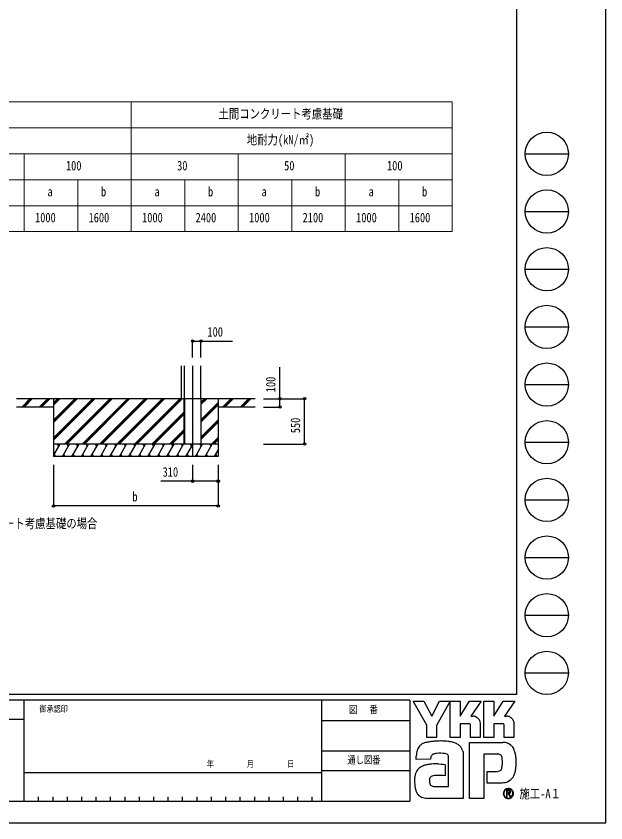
# Model space of a CAD drawing. Units: millimetres, scale not verified. Extents: x -14718 to 14718, y -10395 to 10395.
# Drawn here: x 7554 to 14718, y -10395 to -604 of the extents above; entities that cross this region are included whole.
import ezdxf
from ezdxf.enums import TextEntityAlignment as Align

# ---------------------------------------------------------------- set-up
doc = ezdxf.new("R2010")
doc.units = ezdxf.units.MM
doc.header["$LTSCALE"] = 40
doc.layers.add('0-1_TABLE1', color=7, linetype='Continuous', lineweight=18)
for name, color, linetype in [('0-2_USER1', 3, 'Continuous'), ('0-3_YKK_12', 2, 'Continuous'), ('0-5_YKK_A1', 4, 'Continuous'), ('0-6_YKK_D', 6, 'Continuous'), ('0-7_YKK_ZWAK', 7, 'Continuous')]:
    doc.layers.add(name, color=color, linetype=linetype)
doc.styles.add('ＭＳ ゴシック', font='')
doc.styles.get('ＭＳ ゴシック').set_extended_font_data('MS Gothic')

msp = doc.modelspace()

# ---------------------------------------------------------------- linework, layer by layer
at = {"layer": '0-1_TABLE1'}
for p, q in [((3451.72, -1644.31), (12851.72, -1644.31)), ((5051.72, -1959.31), (12851.72, -1959.31)), ((5051.72, -2274.31), (12851.72, -2274.31)), ((5051.72, -2589.31), (12851.72, -2589.31)), ((8301.72, -2589.31), (8301.72, -3219.31)), ((9601.72, -2589.31), (9601.72, -3219.31)), ((10901.72, -2589.31), (10901.72, -3219.31)), ((12201.72, -2589.31), (12201.72, -3219.31)), ((3451.72, -3219.31), (12851.72, -3219.31))]:
    msp.add_line(p, q, dxfattribs=at)
for points in [[(8951.72, -1644.31), (8951.72, -2904.31), (8951.72, -3219.31)], [(12851.72, -1644.31), (12851.72, -2274.31), (12851.72, -2904.31), (12851.72, -3219.31)], [(7651.72, -2274.31), (7651.72, -2904.31), (7651.72, -3219.31)], [(10251.72, -2274.31), (10251.72, -2904.31), (10251.72, -3219.31)], [(11551.72, -2274.31), (11551.72, -2904.31), (11551.72, -3219.31)], [(3451.72, -2904.31), (5701.72, -2904.31), (6351.72, -2904.31), (7001.72, -2904.31), (7651.72, -2904.31), (8301.72, -2904.31), (8951.72, -2904.31), (9601.72, -2904.31), (10251.72, -2904.31), (10901.72, -2904.31), (11551.72, -2904.31), (12201.72, -2904.31), (12851.72, -2904.31)]]:
    msp.add_lwpolyline(points, dxfattribs=at)
at = {"layer": '0-3_YKK_12'}
msp.add_line((9698.05, -4847.9), (9698.05, -5947.9), dxfattribs=at)
at = {"layer": '0-5_YKK_A1'}
for p, q in [((9563.05, -5247.9), (9563.05, -4847.9)), ((9598.05, -5247.9), (9598.05, -4847.9)), ((9798.05, -5247.9), (9798.05, -4847.9)), ((10458.05, -5247.9), (7558.05, -5247.9)), ((7722.07, -5247.9), (7622.07, -5347.9)), ((7736.21, -5247.9), (7636.21, -5347.9)), ((7750.35, -5247.9), (7650.35, -5347.9)), ((7934.2, -5247.9), (7834.2, -5347.9)), ((7948.34, -5247.9), (7848.34, -5347.9)), ((7962.48, -5247.9), (7862.48, -5347.9)), ((8008.05, -5247.9), (8008.05, -5947.9)), ((8494.42, -5247.9), (8008.05, -5734.26)), ((8282.28, -5247.9), (8008.05, -5522.13)), ((8070.15, -5247.9), (8008.05, -5310)), ((8480.27, -5247.9), (8008.05, -5720.12)), ((8508.56, -5247.9), (8008.05, -5748.41)), ((8268.14, -5247.9), (8008.05, -5507.99)), ((8296.43, -5247.9), (8008.05, -5536.27)), ((8056.01, -5247.9), (8008.05, -5295.86)), ((8084.29, -5247.9), (8008.05, -5324.14)), ((8692.41, -5247.9), (8142.41, -5797.9)), ((8706.55, -5247.9), (8156.55, -5797.9)), ((8720.69, -5247.9), (8170.69, -5797.9)), ((8904.54, -5247.9), (8354.54, -5797.9)), ((8918.68, -5247.9), (8368.68, -5797.9)), ((8932.82, -5247.9), (8382.82, -5797.9)), ((9116.67, -5247.9), (8566.67, -5797.9)), ((9130.81, -5247.9), (8580.81, -5797.9)), ((9144.95, -5247.9), (8594.95, -5797.9)), ((9328.8, -5247.9), (8778.8, -5797.9)), ((9342.94, -5247.9), (8792.94, -5797.9)), ((9357.09, -5247.9), (8807.09, -5797.9)), ((9540.93, -5247.9), (8990.93, -5797.9)), ((9555.08, -5247.9), (9005.08, -5797.9)), ((9569.22, -5247.9), (9019.22, -5797.9)), ((9589.05, -5247.9), (9589.05, -5797.9)), ((9598.05, -5247.9), (9598.05, -5797.9)), ((9798.05, -5247.9), (9798.05, -5797.9)), ((9854.89, -5247.9), (9798.05, -5304.74)), ((9840.75, -5247.9), (9798.05, -5290.59)), ((9869.03, -5247.9), (9798.05, -5318.88)), ((10008.05, -5247.9), (10008.05, -5947.9)), ((10062.38, -5347.9), (10162.38, -5247.9)), ((10076.52, -5347.9), (10176.52, -5247.9)), ((10090.66, -5347.9), (10190.67, -5247.9)), ((10274.51, -5347.9), (10374.51, -5247.9)), ((10288.65, -5347.9), (10388.66, -5247.9)), ((10302.8, -5347.9), (10402.8, -5247.9)), ((8008.05, -5347.9), (7558.05, -5347.9)), ((10008.05, -5292.73), (9798.05, -5502.73)), ((10008.05, -5306.87), (9798.05, -5516.87)), ((10008.05, -5321.01), (9798.05, -5531.01)), ((10458.05, -5347.9), (10008.05, -5347.9)), ((9589.05, -5411.91), (9203.07, -5797.9)), ((9589.05, -5426.06), (9217.21, -5797.9)), ((9589.05, -5440.2), (9231.35, -5797.9)), ((10008.05, -5504.86), (9798.05, -5714.86)), ((10008.05, -5519), (9798.05, -5729)), ((10008.05, -5533.14), (9798.05, -5743.14)), ((9589.05, -5624.05), (9415.2, -5797.9)), ((9589.05, -5638.19), (9429.34, -5797.9)), ((9589.05, -5652.33), (9443.48, -5797.9)), ((10008.05, -5716.99), (9927.14, -5797.9)), ((10008.05, -5731.13), (9941.28, -5797.9)), ((10008.05, -5745.27), (9955.43, -5797.9)), ((8008.05, -5934.83), (8087.11, -5797.9)), ((10008.05, -5797.9), (8008.05, -5797.9)), ((8072.11, -5823.88), (8057.1, -5797.9)), ((8115.97, -5947.9), (8202.58, -5797.9)), ((8187.58, -5823.88), (8172.58, -5797.9)), ((8231.45, -5947.9), (8318.05, -5797.9)), ((8303.05, -5823.88), (8288.05, -5797.9)), ((8346.92, -5947.9), (8433.52, -5797.9)), ((8418.52, -5823.88), (8403.52, -5797.9)), ((8462.39, -5947.9), (8548.99, -5797.9)), ((8533.99, -5823.88), (8518.99, -5797.9)), ((8577.86, -5947.9), (8664.46, -5797.9)), ((8649.46, -5823.88), (8634.46, -5797.9)), ((8693.33, -5947.9), (8779.93, -5797.9)), ((8749.93, -5797.9), (8764.93, -5823.88)), ((8808.8, -5947.9), (8895.4, -5797.9)), ((8865.4, -5797.9), (8880.4, -5823.88)), ((8924.27, -5947.9), (9010.87, -5797.9)), ((8980.87, -5797.9), (8995.87, -5823.88)), ((9039.74, -5947.9), (9126.34, -5797.9)), ((9111.34, -5823.88), (9096.34, -5797.9)), ((9155.21, -5947.9), (9241.81, -5797.9)), ((9226.81, -5823.88), (9211.81, -5797.9)), ((9270.68, -5947.9), (9357.28, -5797.9)), ((9327.28, -5797.9), (9342.28, -5823.88)), ((9386.15, -5947.9), (9472.75, -5797.9)), ((9442.75, -5797.9), (9457.75, -5823.88)), ((9501.62, -5947.9), (9588.22, -5797.9)), ((9558.22, -5797.9), (9573.22, -5823.88)), ((9798.05, -5797.9), (9589.05, -5797.9)), ((9617.09, -5947.9), (9703.69, -5797.9)), ((9688.69, -5823.88), (9673.69, -5797.9)), ((9732.56, -5947.9), (9819.16, -5797.9)), ((9804.16, -5823.88), (9789.16, -5797.9)), ((9848.03, -5947.9), (9934.63, -5797.9)), ((9904.63, -5797.9), (9919.63, -5823.88)), ((9963.5, -5947.9), (10008.05, -5870.73)), ((10008.05, -5947.9), (8008.05, -5947.9)), ((8015.5, -5921.92), (8030.5, -5947.9)), ((8130.97, -5921.92), (8145.97, -5947.9)), ((8246.44, -5921.92), (8261.44, -5947.9)), ((8361.92, -5921.91), (8376.91, -5947.9)), ((8477.39, -5921.92), (8492.38, -5947.9)), ((8592.85, -5921.92), (8607.85, -5947.9)), ((8708.32, -5921.92), (8723.32, -5947.9)), ((8823.79, -5921.92), (8838.79, -5947.9)), ((8939.26, -5921.92), (8954.26, -5947.9)), ((9054.74, -5921.92), (9069.73, -5947.9)), ((9170.2, -5921.92), (9185.2, -5947.9)), ((9285.67, -5921.92), (9300.67, -5947.9)), ((9401.14, -5921.92), (9416.14, -5947.9)), ((9516.61, -5921.92), (9531.61, -5947.9)), ((9632.09, -5921.92), (9647.08, -5947.9)), ((9747.55, -5921.92), (9762.55, -5947.9)), ((9863.02, -5921.92), (9878.02, -5947.9)), ((9978.49, -5921.92), (9993.49, -5947.9))]:
    msp.add_line(p, q, dxfattribs=at)
msp.add_circle((9698.05, -5647.9), 4.5, dxfattribs=at)
at = {"layer": '0-6_YKK_D'}
for p, q in [((9698.05, -4747.9), (9698.05, -4546.9)), ((9798.05, -4747.9), (9798.05, -4546.9)), ((10558.05, -5247.9), (11059.05, -5247.9)), ((10558.05, -5247.9), (10759.05, -5247.9)), ((11058.05, -5797.9), (11058.05, -5247.9)), ((10558.05, -5347.9), (10759.05, -5347.9)), ((10558.05, -5797.9), (11059.05, -5797.9)), ((8008.05, -6047.9), (8008.05, -6548.9)), ((9698.05, -6047.9), (9698.05, -6248.9)), ((10008.05, -6047.9), (10008.05, -6248.9)), ((10008.05, -6047.9), (10008.05, -6548.9)), ((10008.05, -6547.9), (8008.05, -6547.9))]:
    msp.add_line(p, q, dxfattribs=at)
for points in [[(9698.05, -4547.9), (9798.05, -4547.9), (10183.15, -4547.9)], [(10758.05, -5347.9), (10758.05, -5247.9), (10758.05, -4862.8)], [(10008.05, -6247.9), (9698.05, -6247.9), (9312.95, -6247.9)]]:
    msp.add_lwpolyline(points, dxfattribs=at)
for centre in [(9698.05, -4547.9), (9798.05, -4547.9), (10758.05, -5247.9), (11058.05, -5247.9), (10758.05, -5347.9), (11058.05, -5797.9), (9698.05, -6247.9), (10008.05, -6247.9), (8008.05, -6547.9), (10008.05, -6547.9)]:
    msp.add_circle(centre, 14.88, dxfattribs=at)
at = {"layer": '0-7_YKK_ZWAK'}
for p, q in [((13632.57, 9712.5), (13632.57, -8837.5)), ((13737.57, -2275), (14262.57, -2275)), ((13737.57, -2975), (14262.57, -2975)), ((13737.57, -3675), (14262.57, -3675)), ((13737.57, -4375), (14262.57, -4375)), ((13737.57, -5075), (14262.57, -5075)), ((13737.57, -5775), (14262.57, -5775)), ((13737.57, -6475), (14262.57, -6475)), ((13737.57, -7175), (14262.57, -7175)), ((13737.57, -7875), (14262.57, -7875)), ((13737.57, -8575), (14262.57, -8575)), ((13632.57, -8837.5), (-13667.43, -8837.5)), ((7647.57, -8907.5), (6947.57, -8907.5)), ((11261.32, -8907.5), (7647.57, -8907.5)), ((7647.57, -8907.5), (7647.57, -10132.5)), ((11261.32, -8907.5), (11261.32, -10132.5)), ((12337.57, -8907.5), (11261.32, -8907.5)), ((12337.57, -8907.5), (12337.57, -10132.5)), ((6947.57, -9135), (7647.57, -9135)), ((11261.32, -9152.5), (12337.57, -9152.5)), ((11261.32, -9520), (12337.57, -9520)), ((7647.57, -9782.5), (11261.32, -9782.5)), ((12337.57, -9765), (11261.32, -9765)), ((7822.57, -10080), (7822.57, -10132.5)), ((7997.57, -10080), (7997.57, -10132.5)), ((8172.57, -10080), (8172.57, -10132.5)), ((8347.57, -10080), (8347.57, -10132.5)), ((8522.57, -10080), (8522.57, -10132.5)), ((8697.57, -10080), (8697.57, -10132.5)), ((8872.57, -10080), (8872.57, -10132.5)), ((9047.57, -10080), (9047.57, -10132.5)), ((9222.57, -10080), (9222.57, -10132.5)), ((9397.57, -10080), (9397.57, -10132.5)), ((9572.57, -10080), (9572.57, -10132.5)), ((9747.57, -10080), (9747.57, -10132.5)), ((9922.57, -10080), (9922.57, -10132.5)), ((10097.57, -10080), (10097.57, -10132.5)), ((10272.57, -10080), (10272.57, -10132.5)), ((10447.57, -10080), (10447.57, -10132.5)), ((10622.57, -10080), (10622.57, -10132.5)), ((10797.57, -10080), (10797.57, -10132.5)), ((10972.57, -10080), (10972.57, -10132.5)), ((11147.57, -10080), (11147.57, -10132.5)), ((13577.08, -9995.02), (13577.08, -9995.02)), ((6947.57, -10132.5), (7647.57, -10132.5)), ((7647.57, -10132.5), (11261.32, -10132.5)), ((11261.32, -10132.5), (12337.57, -10132.5)), ((13533.36, -10093.93), (13533.36, -10093.93))]:
    msp.add_line(p, q, dxfattribs=at)
for points in [[(-14717.5, -10395), (14717.5, -10395), (14717.5, 10395), (-14717.5, 10395)], [(12376.07, -8918), (12504.91, -8918), (12601.65, -9100.35), (12698.14, -8918), (12827.07, -8918), (12661.85, -9211.97), (12661.85, -9359.47), (12544.34, -9359.47), (12544.34, -9208)]]:
    msp.add_lwpolyline(points, close=True, dxfattribs=at)
for points in [[(13056.91, -9193.13), (12945.69, -9193.13), (12945.69, -9359.34), (12827.2, -9359.34), (12827.2, -8918), (12945.69, -8918), (12945.69, -9098.55), (13062.24, -8918), (13201.44, -8918), (13076.56, -9100.74), (13080.98, -9100.74), (13085.87, -9100.74), (13090.88, -9100.74), (13095.71, -9100.74), (13100.03, -9100.74), (13103.51, -9100.74), (13105.84, -9100.74), (13106.68, -9100.74)], [(13466.29, -9193.13), (13355.19, -9193.13), (13355.19, -9359.47), (13236.64, -9359.47), (13236.64, -8918), (13355.19, -8918), (13355.19, -9098.55), (13471.61, -8918), (13610.81, -8918), (13485.93, -9100.74), (13490.4, -9100.74), (13495.31, -9100.74), (13500.33, -9100.74), (13505.15, -9100.74), (13509.45, -9100.74), (13512.91, -9100.74), (13515.22, -9100.74), (13516.06, -9100.74)], [(13140.77, -9107.75), (13154.92, -9115.83), (13166.9, -9126.37), (13176.54, -9138.92), (13183.64, -9153.02), (13188.04, -9168.24), (13189.54, -9184.12), (13189.54, -9359.76), (13073.94, -9359.76), (13073.94, -9209.93)], [(13550.19, -9107.75), (13564.38, -9115.83), (13576.41, -9126.37), (13586.09, -9138.92), (13593.24, -9153.02), (13597.66, -9168.24), (13599.18, -9184.12), (13599.18, -9359.47), (13483.31, -9359.47), (13483.31, -9209.93)], [(13401.04, -9560.27), (13234.18, -9560.27), (13234.18, -10097.5), (13059.31, -10097.5), (13059.31, -9417.77), (13465.73, -9417.77)], [(13575.5, -9465.79), (13586.9, -9480.19), (13595.45, -9494.13), (13601.41, -9506.75)], [(12616.79, -9563.09), (12608.65, -9567.67), (12602.31, -9573.26), (12597.51, -9579.79), (12594.02, -9587.18), (12591.62, -9595.36), (12590.06, -9604.24), (12589.12, -9613.76), (12588.55, -9623.84), (12413.61, -9624.26), (12414.12, -9600.33), (12415.09, -9573.45)], [(12976.98, -9517.08), (12981.95, -9537.16), (12984.76, -9558.65), (12985.65, -9581.55), (12985.65, -10097.5), (12563.43, -10097.5)], [(12683.81, -9679.35), (12716.93, -9681.53), (12742.96, -9684.45), (12759.99, -9687.18), (12766.09, -9688.81), (12766.09, -9822.65), (12746.73, -9820.61), (12725.5, -9819.46), (12703.76, -9819.02), (12682.9, -9819.08), (12664.29, -9819.47), (12649.29, -9819.98), (12639.29, -9820.43), (12635.65, -9820.62), (12620.52, -9823.39), (12607.47, -9827.72), (12596.51, -9833.64), (12587.63, -9841.19), (12580.84, -9850.39), (12576.14, -9861.27), (12573.53, -9873.85), (12573, -9888.17), (12574.67, -9903.91), (12578.01, -9916.93), (12582.82, -9927.46), (12588.89, -9935.76), (12596.01, -9942.08), (12603.97, -9946.67), (12612.56, -9949.77), (12621.56, -9951.63), (12807.42, -9951.63), (12807.42, -9607.76), (12807.47, -9600.94), (12807.12, -9594.28), (12806.24, -9587.85), (12804.75, -9581.76), (12802.52, -9576.09), (12799.45, -9570.92), (12795.43, -9566.34), (12790.36, -9562.44)], [(12790.36, -9562.44), (12779.46, -9558.16), (12762.03, -9554.53), (12739.79, -9551.86), (12714.48, -9550.43), (12687.79, -9550.54), (12661.47, -9552.49)], [(13460.39, -9663.49), (13460.17, -9641.21), (13459.11, -9621.14), (13456.6, -9603.52), (13452.03, -9588.57)], [(13560.97, -9873.4), (13544.82, -9885.95), (13528.01, -9895.82), (13510.64, -9903.18), (13492.85, -9908.22), (13474.77, -9911.11), (13456.52, -9912.03), (13276.76, -9912.03), (13276.76, -9770.82), (13378.13, -9770.82), (13396.82, -9770.56), (13413.25, -9768.97), (13427.35, -9764.83)], [(13561.12, -10019.09), (13561.04, -10017.04), (13560.78, -10015.06), (13560.36, -10013.17), (13559.77, -10011.36), (13559.01, -10009.64), (13558.09, -10008.03), (13557.02, -10006.53), (13555.78, -10005.14), (13554.16, -10003.71), (13552.36, -10002.46), (13550.39, -10001.4), (13548.26, -10000.52), (13545.97, -9999.84), (13543.54, -9999.35), (13540.97, -9999.05), (13538.27, -9998.95), (13511.74, -9998.95), (13511.74, -10076.99), (13519.76, -10076.99), (13519.76, -10006.91), (13538.27, -10006.91), (13540.18, -10006.97), (13541.98, -10007.16), (13543.66, -10007.47), (13545.22, -10007.9), (13546.65, -10008.45), (13547.95, -10009.11), (13549.11, -10009.89), (13550.13, -10010.78)], [(13553.26, -10019.09), (13552.77, -10022.84), (13551.43, -10025.8), (13549.41, -10028.05), (13546.91, -10029.69), (13544.1, -10030.8), (13541.17, -10031.49), (13538.29, -10031.84), (13535.65, -10031.93), (13528.71, -10031.93), (13532.21, -10037.89), (13555.13, -10077.25), (13564.3, -10077.25), (13542.2, -10039.37), (13544.27, -10038.96), (13546.24, -10038.43), (13548.12, -10037.8), (13549.88, -10037.06), (13551.54, -10036.21), (13553.08, -10035.25), (13554.49, -10034.19), (13555.78, -10033.01)]]:
    msp.add_lwpolyline(points, dxfattribs=at)
for centre in [(14000.07, -2275), (14000.07, -2975), (14000.07, -3675), (14000.07, -4375), (14000.07, -5075), (14000.07, -5775), (14000.07, -6475), (14000.07, -7175), (14000.07, -7875), (14000.07, -8575)]:
    msp.add_circle(centre, 262.5, dxfattribs=at)
for centre, radius, start, end in [((13106.86, -9188.16), 87.42, 78.26798, 90.11215), ((13108.11, -9181.8), 80.94, 66.19963, 78.22058), ((13516.23, -9188.32), 87.58, 78.27851, 90.10826), ((13517.43, -9182.18), 81.32, 66.2483, 78.23226), ((13057.53, -9209.53), 16.41, 358.57817, 92.1683), ((13466.98, -9209.45), 16.33, 358.29941, 92.43455), ((12570.62, -9559.51), 152.53, 152.2125, 163.4865), ((12547.28, -9547.44), 126.25, 138.03852, 152.12015), ((12547.26, -9548.03), 126.64, 122.60463, 137.83438), ((12564, -9575.11), 158.47, 108.37421, 122.42809), ((12590.52, -9669.42), 256.38, 100.93159, 107.35499), ((12677.19, -10089.86), 685.64, 97.86054, 101.37938), ((12717.87, -10372.53), 971.23, 94.90201, 97.9576), ((12720.64, -10395.16), 994, 91.6169, 94.94971), ((12716.79, -10234.21), 833.01, 87.51794, 91.66439), ((12727.61, -10002.22), 600.77, 81.92631, 87.59083), ((12759.56, -9783.31), 379.54, 73.67137, 82.05943), ((12806.94, -9624.71), 214.03, 60.60528, 73.9085), ((12826.34, -9586.03), 170.81, 52.17347, 59.90542), ((12843.69, -9563.57), 142.43, 43.55042, 52.14561), ((12853.25, -9554.33), 129.14, 34.48659, 43.50182), ((12853.31, -9554.13), 128.97, 25.58915, 34.43128), ((13459.09, -9604.75), 187.09, 78.73198, 87.96551), ((13464.58, -9576.69), 158.51, 69.03034, 78.69541), ((13469.69, -9563.05), 143.94, 59.39484, 68.9885), ((13472.06, -9558.9), 139.16, 50.3012, 59.3616), ((13471.19, -9559.88), 140.47, 42.05209, 50.28551), ((12732.32, -9591.6), 317.75, 171.55622, 176.72493), ((12624.64, -9575.53), 208.88, 163.48385, 171.57982), ((12662.97, -9672.7), 118.94, 102.4979, 112.84632), ((12685.98, -9771.98), 220.85, 96.37207, 102.75341), ((12841.84, -9559.51), 141.65, 17.43089, 25.54591), ((13402, -9646.04), 85.77, 77.94572, 90.63794), ((13409.45, -9611.06), 50.01, 60.20991, 77.92418), ((13414.28, -9601.97), 39.72, 39.8078, 59.75378), ((13407.49, -9607.16), 48.26, 22.65544, 39.38165), ((13401.82, -9599.84), 220.22, 14.76267, 25.00486), ((13266.76, -9636.65), 360.21, 7.9139, 14.95041), ((13131.85, -9656.27), 496.54, 2.54376, 8.01251), ((12624.58, -10050.65), 369.75, 99.87193, 106.59825), ((12644.25, -10161.45), 482.28, 94.78469, 99.91711), ((12653.83, -10271.7), 592.94, 90.80099, 94.81812), ((12655.28, -10353.79), 675.05, 87.57779, 90.82714), ((13062.71, -9665.52), 397.69, 355.2339, 0.29193), ((13076.59, -9661.76), 551.86, 352.8937, 357.82206), ((13054.52, -9660.34), 573.97, 357.76419, 2.60674), ((12573.6, -9857.01), 178.16, 153.89178, 164.94341), ((12547.25, -9844.34), 148.92, 142.04688, 153.80771), ((12542.16, -9840.7), 142.67, 130.60221, 141.94427), ((12550.56, -9850.8), 155.81, 120.60724, 130.53081), ((12567.15, -9879.01), 188.53, 112.58838, 120.58162), ((12589.48, -9932.65), 246.63, 106.61303, 112.59024), ((13411.02, -9728), 40.29, 293.91672, 314.09376), ((13405.52, -9723.15), 47.6, 314.78099, 333.92928), ((13370.17, -9705.98), 86.9, 334.00676, 347.34989), ((13273.74, -9683.65), 185.88, 347.14308, 355.40008), ((13346.92, -9712.91), 276.41, 339.22498, 347.31457), ((13192.02, -9676.77), 435.46, 347.15166, 352.97565), ((12733.47, -9882.2), 340.51, 174.55588, 182.47272), ((12631.44, -9872.43), 238.02, 164.97537, 174.56739), ((13444.3, -9741.85), 175.83, 311.57033, 318.66243), ((13423.95, -9724), 202.9, 318.67367, 325.29112), ((13476.26, -9762.99), 137.72, 326.23251, 339.61931), ((12923.74, -9879.21), 530.77, 181.90948, 187.89042), ((12700.42, -9910.62), 305.25, 187.80471, 196.36971), ((13533.46, -10038.66), 61.74, 90.09157, 179.92363), ((13533.23, -10038.15), 54.8, 89.86602, 135.149), ((13533.45, -10038.55), 61.63, 44.93442, 90.08536), ((13533.47, -10038.57), 55.21, 45.03108, 90.11509), ((12582.52, -9945.45), 182.31, 196.3102, 208.20993), ((12531.17, -9972.78), 124.15, 208.29777, 223.35561), ((12519.59, -9982.97), 108.73, 223.64205, 239.63663), ((12529.2, -9965.48), 128.68, 239.8785, 253.65355), ((13533.08, -10038.73), 61.37, 179.86065, 225.14399), ((13533.07, -10038.46), 54.9, 134.8007, 180.12175), ((13532.85, -10038.82), 54.68, 179.75513, 225.29722), ((13533.37, -10038.74), 61.57, 224.94536, 269.98445), ((13533.25, -10039.31), 54.62, 224.62822, 270.10973), ((13533.27, -10038.49), 55.44, 270.09072, 359.90926), ((13533.37, -10038.43), 61.88, 269.98802, 314.93777), ((13541.53, -10018.76), 11.73, 358.3894, 42.86139), ((13541.76, -10019.65), 19.37, 316.37674, 1.6565), ((13533.51, -10038.59), 55.2, 0.00643, 45.07115), ((13533.94, -10038.36), 61.15, 359.78949, 45.13288), ((13533.79, -10038.83), 61.3, 314.92572, 0.23508), ((12546.8, -9905.03), 191.64, 253.69102, 263.74909), ((12561.7, -9772.34), 325.16, 263.68487, 270.30455)]:
    msp.add_arc(centre, radius, start, end, dxfattribs=at)

# ---------------------------------------------------------------- texts
at = {"layer": '0-1_TABLE1', "style": 'ＭＳ ゴシック', "width": 0.8}
for s, p in [('土間コンクリート考慮基礎', (10011.32, -1880.56)), ('地耐力(kN/㎡)', (10355.72, -2195.56)), ('100', (8158.92, -2510.56)), ('30', (9509.32, -2510.56)), ('50', (10809.32, -2510.56)), ('100', (12058.92, -2510.56)), ('a', (7934.72, -2825.56)), ('b', (8584.72, -2825.56)), ('a', (9234.72, -2825.56)), ('b', (9884.72, -2825.56)), ('a', (10534.72, -2825.56)), ('b', (11184.72, -2825.56)), ('a', (11834.72, -2825.56)), ('b', (12484.72, -2825.56)), ('1000', (7783.52, -3140.56)), ('1600', (8433.52, -3140.56)), ('1000', (9083.52, -3140.56)), ('2400', (9733.52, -3140.56)), ('1000', (10383.52, -3140.56)), ('2100', (11033.52, -3140.56)), ('1000', (11683.52, -3140.56)), ('1600', (12333.52, -3140.56))]:
    msp.add_text(s, height=115.5, dxfattribs=at).set_placement(p, align=Align.BOTTOM_LEFT)
at = {"layer": '0-2_USER1', "style": 'ＭＳ ゴシック', "width": 0.8}
msp.add_text('土間コンクリート考慮基礎の場合', height=115.5, dxfattribs=at).set_placement((6650.98, -6852.9), align=Align.BOTTOM_LEFT)
at = {"layer": '0-6_YKK_D', "style": 'ＭＳ ゴシック', "width": 0.8}
for s, p in [('100', (9877.55, -4527.9)), ('310', (9332.95, -6227.9)), ('b', (8966.05, -6527.9))]:
    msp.add_text(s, height=115.5, dxfattribs=at).set_placement(p, align=Align.BOTTOM_LEFT)
for s, p in [('100', (10738.05, -5168.4)), ('550', (11038.05, -5665.7))]:
    msp.add_text(s, height=115.5, rotation=90, dxfattribs=at).set_placement(p, align=Align.BOTTOM_LEFT)
at = {"layer": '0-7_YKK_ZWAK', "style": 'ＭＳ ゴシック', "width": 0.8}
for s, height, p in [('御承認印', 76.98, (7836.98, -9073.75)), ('図\u3000 番', 89.81, (11596.91, -9091.25)), ('通し図番', 89.81, (11577.31, -9703.75)), ('年        月        日', 76.98, (9869.67, -9741.25)), ('施工-A１', 115.5, (13667.57, -10132.5))]:
    msp.add_text(s, height=height, dxfattribs=at).set_placement(p, align=Align.BOTTOM_LEFT)

doc.saveas('drawing.dxf')
